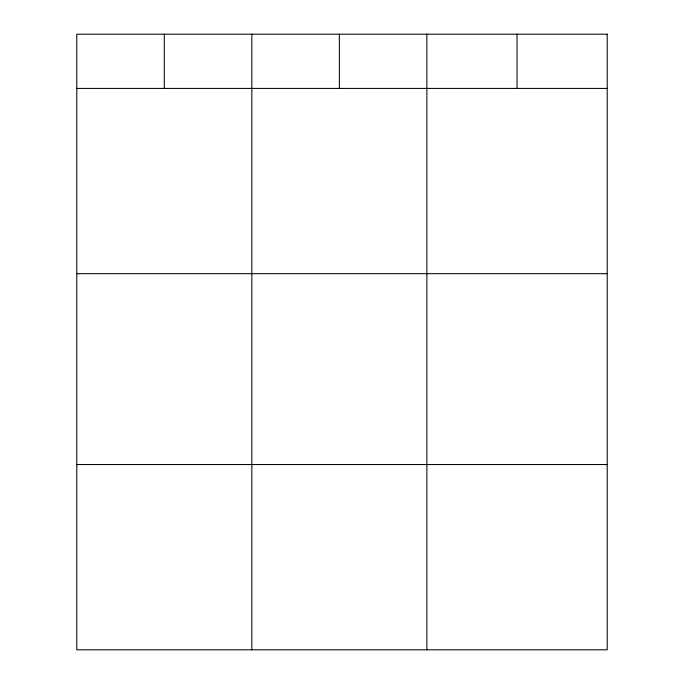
<?xml version="1.0" encoding="UTF-8"?>
<svg xmlns="http://www.w3.org/2000/svg" width="684" height="684" viewBox="0 0 684 684"><rect width="100%" height="100%" fill="white"/><g stroke="black" fill="none" stroke-linecap="round" stroke-linejoin="round"><path stroke-width="1.03" d="M76.788 88.424L607.212 88.424M76.788 273.677L607.212 273.677M76.788 464.547L607.212 464.547M517.044 34.2L517.044 88.424M426.867 34.2L426.867 649.8M339.349 34.2L339.349 88.424M251.823 34.2L251.823 649.8M164.305 34.2L164.305 88.424M607.212 34.2L76.788 34.2L76.788 649.8L607.212 649.8L607.212 34.2"/></g></svg>
